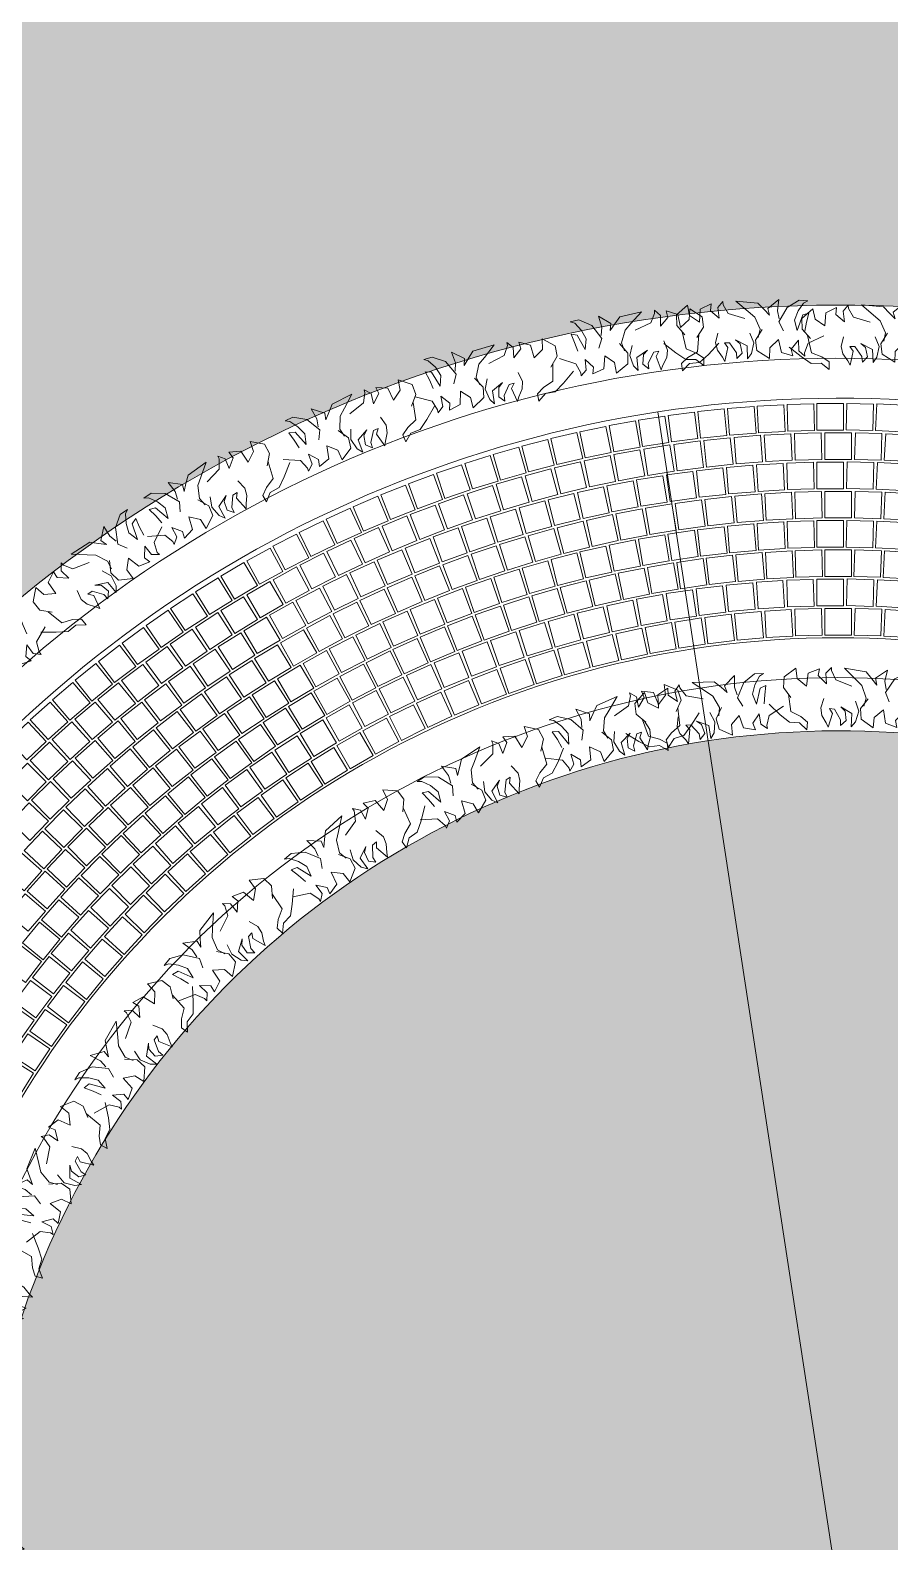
# Model space of a CAD drawing. Header units: millimetres. Extents: x -225363 to 347188, y -782467 to 813415.
# Drawn here: x 23699 to 26928, y 18230 to 23910 of the extents above; entities that cross this region are included whole.
import ezdxf

# ---------------------------------------------------------------- set-up
doc = ezdxf.new("R2010")
doc.units = ezdxf.units.MM
doc.layers.add('Xref SCN', color=8, linetype='Continuous', lineweight=0)
pattern_1 = [(196.9999999999999, (-1424125.796704574, -442865.0747459244), (-126.4792462612767, -237.8728657606396), [95.24999999999993, -285.7499999999997]), (286.9999999999999, (-1424185.264921013, -442833.454934359), (237.8728657606396, -126.4792462612767), [95.24999999999993, -285.7499999999997])]

# ---------------------------------------------------------------- blocks, each defined once
blk = doc.blocks.new('A$Cf999fc33')
at = {"layer": 'Xref SCN', "ltscale": 100}
for points in [[(73.84272275096737, 192.008942775894), (72.93718290980905, 226.0811261450872), (69.76450756634586, 260.7363810978131), (91.2697194244247, 250.3713942577597), (102.2144919480197, 189.5463547789259), (118.9281153751072, 226.3384435711778), (111.2211690265685, 262.1598416908528), (95.54667300335132, 295.1961835560505), (81.42593923630193, 306.0790911481017), (114.3319794384297, 302.4503599841264), (153.8439736538567, 268.1175732889678), (175.0234313544352, 209.4945184811368), (152.6745445868, 178.9859154444421)], [(175.6716537694447, 221.4132675771834), (187.7858553600963, 249.7198859428754), (189.2126018530689, 292.8606113221613), (224.7082458152436, 252.3094897029805), (213.7601873916574, 228.5371423423057), (237.7279872468207, 246.543924699421), (264.545994187938, 266.2347709755995), (347.394166277023, 259.4300785681698), (296.0904387286864, 229.1169280259055), (267.5883678684477, 212.2762888357393), (240.0569876809604, 171.0150798699469), (241.5455991055351, 139.2100320032914)], [(303.2794643251691, 200.6800079972018), (368.0557032255456, 208.1915018513682), (392.6717254957184, 238.1170333045884), (395.5870834132656, 249.4527108171606), (410.7436586844269, 223.8008470429922), (398.5643062624149, 185.8426150837331), (435.6169983805157, 207.7354460309143), (437.4965147939511, 233.8400797256036), (474.2234527547844, 207.474842704949), (468.7803560087923, 158.1157824016409), (509.7842475485522, 176.5753346793354), (524.230735473102, 213.9504950550618), (559.1433078518603, 171.1322379333433), (551.4982264349237, 132.0078628070769), (514.963455068646, 102.7305537688662)], [(-0.002058159559965134, 186.8297352558002), (53.11274907086045, 148.9985190596199), (60.23662383598275, 110.9099854374072), (57.32126591843553, 99.57430792483501), (82.97312969248742, 114.7308831959381), (90.61821110942401, 153.8552583222045), (112.5110420566052, 116.8025662039872), (101.5629836332519, 93.03021884331247), (146.4529237628449, 98.4048788578948), (165.4988335240632, 144.2655096602393), (192.5090070597362, 108.3138098775526), (187.1310611451045, 68.60636316775344), (238.3696378620807, 89.26790011645062), (250.5489902840927, 127.2261320757098), (232.672509589931, 170.4971591179492)], [(393.6391302684788, 129.0990766893956), (396.2287340285257, 92.17668623419013), (384.6976040215231, 66.13720337097766), (361.8307965018321, 43.01307842531241), (350.9478889098391, 28.89234465820482), (347.9055152290966, 82.8508267980651), (363.9057654098142, 98.07255290064495), (345.1856098060962, 100.4699900661362), (312.6020378614776, 67.75940235843882), (307.3543936100323, 47.35518283577403), (291.6147467554547, 70.73991110740462), (304.895091512939, 103.5808004781138), (324.8465411150828, 115.3692479112069), (277.624314651126, 100.9260458865901), (267.6469469002914, 52.73312875028932), (256.4415710505564, 74.95171385491267), (255.0181104575749, 116.4083753151353), (275.6829333060887, 149.7671854379005)], [(526.9473549963441, 111.7339449474239), (501.5528086482082, 50.58643721102271), (460.6140679400414, 41.77849852695363), (430.4279331606813, 27.7880664227996), (425.6982096612919, -0.0006311908946372569), (459.3176231100224, 17.94100033480208), (496.1748627335764, 10.87899050128181), (537.1787542733364, 29.33854277891805), (587.8994102382567, 57.38455781870289)]]:
    blk.add_lwpolyline(points, dxfattribs=at)
blk = doc.blocks.new('A$C5a1e36a9')
at = {"layer": 'Xref SCN'}
blk.add_circle((5016.627436342184, 5016.625725506747), 5016.625646776831, dxfattribs=at)
blk = doc.blocks.new('A$C997e597b')
at = {"layer": 'Xref SCN'}
blk.add_circle((15258.56133056036, 9923.809390316077), 5016.625646776831, dxfattribs=at)
blk = doc.blocks.new('A$C51a07449')
at = {"layer": 'Xref SCN', "ltscale": 3}
blk.add_line((4067.800806019921, 4436.336761976592), (4746.121039886726, 0.0002304508816450834), dxfattribs=at)
for points in [[(4106.776155323954, 4422.637733860058), (4205.987625455251, 4435.171057216474), (4218.520948811667, 4335.959587085061), (4119.30947868037, 4323.426263728645)], [(4218.119369861903, 4437.307815510663), (4317.614471560111, 4447.343986995809), (4327.650643045316, 4347.848885297659), (4228.155541347107, 4337.812713812513)], [(4329.79608157184, 4449.17519858398), (4429.511971597793, 4456.707879136782), (4437.044652150478, 4356.991989110713), (4337.328762124525, 4349.459308557911)], [(4441.735753048677, 4458.232387386437), (4541.609448709292, 4463.256819204427), (4546.633880527224, 4363.38312354387), (4446.760184866609, 4358.35869172588)], [(4553.867680796422, 4464.473661203578), (4653.836099724751, 4466.986670747923), (4656.349109269213, 4367.018251819594), (4556.380690340884, 4364.505242275249)], [(4666.121039886726, 4467.895077912952), (4766.121039886726, 4467.895077912952), (4766.121039886726, 4367.895077912952), (4666.121039886726, 4367.895077912952)], [(4778.424928691704, 4468.494476474531), (4878.393347620033, 4465.981466930185), (4875.880338075571, 4366.013048001856), (4775.911919147242, 4368.526057546202)], [(4890.708413667744, 4466.27147829521), (4990.582109328359, 4461.24704647722), (4985.557677510427, 4361.373350816662), (4885.683981849812, 4366.397782634653)], [(3775.449442768935, 4361.912771816947), (3873.434948007343, 4381.883769868407), (3893.405946058687, 4283.898264629999), (3795.420440820279, 4263.927266578539)], [(3885.371269741561, 4384.928302970773), (3983.82770319446, 4402.430608868308), (4001.330009092111, 4303.974175415409), (3902.873575639213, 4286.471869517874)], [(3995.836764718173, 4405.174219570123), (4094.701939191902, 4420.196778482234), (4109.724498104071, 4321.331604008446), (4010.859323630342, 4306.309045096335)], [(3557.514121516608, 4307.632754422841), (3654.372437629383, 4332.50174313935), (3679.241426345892, 4235.643427026458), (3582.383110233117, 4210.774438309949)], [(3666.140712781576, 4336.142163211422), (3763.593400060199, 4358.56923930638), (3786.020476155216, 4261.116552027699), (3688.567788876593, 4238.689475932741)], [(4127.729376283474, 4314.086373763566), (4226.873862420907, 4327.138992985594), (4239.92648164276, 4227.994506848219), (4140.781995505327, 4214.941887626192)], [(4240.87089363113, 4328.795650801098), (4340.323083167896, 4339.248497127905), (4350.775929494761, 4239.796307591081), (4251.323739957996, 4229.343461264274)], [(4354.358684191247, 4340.538187685714), (4454.050417564576, 4348.384097258502), (4461.896327137249, 4248.692363885173), (4362.20459376392, 4240.846454312385)], [(4468.114969100803, 4349.305936669116), (4567.977922576247, 4354.539532293449), (4573.21151820058, 4254.676578818006), (4473.348564725136, 4249.442983193672)], [(4582.061785484897, 4355.092888774176), (4682.027517982293, 4357.710583604989), (4684.645212813048, 4257.744851107418), (4584.679480315652, 4255.127156276605)], [(4696.121039886726, 4357.895077912952), (4796.121039886726, 4357.895077912952), (4796.121039886726, 4257.895077912952), (4696.121039886726, 4257.895077912952)], [(4810.214561791159, 4357.710583604989), (4910.180294288788, 4355.092888774176), (4907.5625994578, 4255.127156276605), (4807.596866960172, 4257.744851107418)], [(4924.264157197205, 4354.539532293449), (5024.127110672649, 4349.305936669116), (5018.893515048316, 4249.442983193672), (4919.030561572872, 4254.676578818006)], [(3342.581324497005, 4242.471283422434), (3438.067778971745, 4272.175441580126), (3467.771937129321, 4176.688987105503), (3372.285482654581, 4146.98482894781)], [(3449.638279857114, 4276.402552604908), (3545.84104701574, 4303.697746156598), (3573.136240567546, 4207.494978997973), (3476.933473408921, 4180.199785446282)], [(3791.156373708043, 4252.269035205245), (3888.971133781597, 4273.060204287001), (3909.762302863412, 4175.245444213622), (3811.947542789858, 4154.454275131866)], [(3902.795036941767, 4275.809949590999), (4001.120527698193, 4294.033502140199), (4019.344080247451, 4195.708011383831), (3921.018589491025, 4177.484458834631)], [(4015.011673692614, 4296.420437576773), (4113.780507752206, 4312.063884080795), (4129.423954256345, 4213.295050021319), (4030.655120196752, 4197.651603517297)], [(3236.410874903435, 4205.860378592333), (3331.120705402922, 4237.954739573062), (3363.215066383826, 4143.244909073634), (3268.505235884339, 4111.150548092905)], [(3569.918565494707, 4196.462459611415), (3666.511148123769, 4222.344364121673), (3692.393052634085, 4125.751781492785), (3595.800470005022, 4099.869876982528)], [(3680.172195555409, 4225.813828186248), (3777.409187595127, 4249.158364571806), (3800.753723980626, 4151.92137253203), (3703.516731940908, 4128.576836146472)], [(4100.645869868109, 4199.330229389365), (4199.753618683666, 4212.658924926713), (4213.082314220956, 4113.551176111214), (4113.974565405399, 4100.222480573866)], [(4213.140506184194, 4215.085328736401), (4312.569159106351, 4225.759736358246), (4323.243566728197, 4126.331083436089), (4223.81491380604, 4115.656675814243)], [(4326.016128912801, 4227.827390928287), (4425.694612115389, 4235.839880329149), (4433.707101516193, 4136.161397126387), (4334.028618313605, 4128.148907725525)], [(4439.192052033264, 4237.547307653702), (4539.049113105983, 4242.892151326814), (4544.393956779037, 4143.035090253921), (4444.536895706318, 4137.690246580809)], [(4552.587374862516, 4244.238130898622), (4652.551633743569, 4246.911508230143), (4655.225011075148, 4146.947249349032), (4555.260752194095, 4144.273872017511)], [(4666.121039886726, 4247.895077912952), (4766.121039886726, 4247.895077912952), (4766.121039886726, 4147.895077912952), (4666.121039886726, 4147.895077912952)], [(4779.711890701205, 4248.515534629114), (4879.676149582257, 4245.842157297593), (4877.002772250678, 4145.877898416482), (4777.038513369625, 4148.551275748003)], [(4893.278730023885, 4246.099057530693), (4993.135791096836, 4240.754213857581), (4987.790947423549, 4140.897152784688), (4887.933886350598, 4146.2419964578)], [(3026.997128851479, 4124.693836827588), (3119.974777440308, 4161.506292096048), (3156.787232708884, 4068.528643507219), (3063.809584120056, 4031.716188238759)], [(3131.193990608677, 4166.592962346855), (3225.067376374034, 4201.057254664309), (3259.53166869143, 4107.183868898894), (3165.658282926073, 4072.719576581439)], [(3351.904646507232, 4129.15367273998), (3447.010298136622, 4160.055372177507), (3477.911997574149, 4064.949720548), (3382.806345944759, 4034.048021110473)], [(3460.471045857994, 4164.235045442765), (3556.353019344853, 4192.636579913145), (3584.754553815117, 4096.754606426286), (3488.872580328258, 4068.353071955906)], [(3766.250309890369, 4134.110048488074), (3863.971450328827, 4155.336887899728), (3885.198289740598, 4057.61574746127), (3787.47714930214, 4036.388908049616)], [(3877.120881389361, 4158.828113355674), (3975.374568711966, 4177.434911240824), (3993.981366597116, 4079.181223918335), (3895.727679274511, 4060.574426033185)], [(3988.612633648561, 4180.573354984575), (4087.328633920522, 4196.546810787637), (4103.302089723526, 4097.830810515617), (4004.586089451564, 4081.857354712556)], [(2923.88610260305, 4080.189466420386), (3015.909287339775, 4119.326833104074), (3055.046654023463, 4027.303648367466), (2963.023469286738, 3988.166281683778)], [(3244.293773429701, 4091.242384523794), (3338.557922538836, 4124.623070447182), (3371.938608462224, 4030.358921337931), (3277.674459353089, 3996.978235414543)], [(3546.68921955023, 4075.828237550682), (3643.136137055466, 4102.247777737794), (3669.555677242577, 4005.800860232324), (3573.108759737341, 3979.381320045213)], [(3656.080171917565, 4106.436829407641), (3753.198912213789, 4130.268536925956), (3777.030619732104, 4033.149796629499), (3679.91187943588, 4009.318089111184)], [(4021.585109525127, 4074.275804619654), (4120.24480331107, 4090.593427671003), (4136.56242636242, 3991.933733884944), (4037.902732576476, 3975.616110833595)], [(4133.143466893351, 4092.546169552894), (4232.212061496917, 4106.162834462477), (4245.828726406442, 4007.094239858852), (4146.760131802876, 3993.477574949269)], [(4245.159251098521, 4107.762523333367), (4344.562817821745, 4118.668068835686), (4355.46836332418, 4019.264502112463), (4256.064796600956, 4008.358956610144)], [(4357.548871764913, 4119.913510947721), (4457.213231940987, 4128.099798915908), (4465.399519909173, 4028.435438739834), (4365.7351597331, 4020.249150771648)], [(4470.228459545411, 4128.990064873535), (4570.079239893472, 4134.450986392738), (4575.540161412675, 4034.600206044444), (4475.689381064614, 4029.139284525241)], [(4583.113928708248, 4134.985411846137), (4683.076616834383, 4137.716891772114), (4685.808096760418, 4037.75420364592), (4585.845408634283, 4035.022723719943)], [(4696.121039886726, 4137.895077912952), (4796.121039886726, 4137.895077912952), (4796.121039886726, 4037.895077912952), (4696.121039886726, 4037.895077912952)], [(4809.165462939069, 4137.716891772114), (4909.128151065204, 4134.985411846137), (4906.396671139169, 4035.022723719943), (4806.433983013034, 4037.75420364592)], [(4922.16283987998, 4134.450986392738), (5022.013620228274, 4128.990064873535), (5016.552698708838, 4029.139284525241), (4916.701918360544, 4034.600206044444)], [(2821.926038997946, 4033.107961039408), (2912.93663606653, 4074.545519138745), (2954.374194165925, 3983.534922070219), (2863.363597097341, 3942.097363970883)], [(3032.232905148296, 4007.035913239233), (3124.62085839943, 4045.304256475763), (3162.889201635728, 3952.916303224629), (3070.501248384593, 3914.647959988099)], [(3137.712177742971, 4050.527163297229), (3231.070220392663, 4086.363958251779), (3266.907015347155, 3993.005915602029), (3173.548972697463, 3957.169120647479)], [(3330.557039161213, 4005.894536962791), (3425.454013355309, 4037.431250310852), (3456.990726703312, 3942.534276116698), (3362.093752509216, 3910.997562768636)], [(3438.155647889478, 4042.306152623554), (3533.861800188897, 4071.294640200969), (3562.850287766429, 3975.588487901434), (3467.14413546701, 3946.600000324019)], [(3800.17326793517, 4028.629846262338), (3897.794649481075, 4050.310848662164), (3919.475651880959, 3952.689467116201), (3821.854270335054, 3931.008464716375)], [(3910.56742802076, 4052.965062564646), (4008.744597428245, 4071.971466935822), (4027.751001799479, 3973.794297528279), (3929.573832391994, 3954.787893157103)], [(2621.715632713633, 3931.334105098445), (2710.529277594993, 3977.292091160605), (2756.48726365692, 3888.478446279245), (2667.67361877556, 3842.520460217085)], [(2721.181338197319, 3983.479058372497), (2811.121863353997, 4027.190635037608), (2854.833440019051, 3937.250109880988), (2764.892914862372, 3893.538533215877)], [(2927.928245870629, 3960.798441080144), (3019.282791634789, 4001.472105387715), (3059.956455942476, 3910.117559623439), (2968.601910178317, 3869.443895315868)], [(3223.970307258656, 3966.619418406161), (3317.990268866764, 4000.681814376381), (3352.052664837101, 3906.66185276839), (3258.032703228993, 3872.599456798169)], [(3581.584506286774, 3970.960873741657), (3677.876235021511, 3997.940550857398), (3704.855912137311, 3901.648822122603), (3608.564183402574, 3874.669145006861)], [(3690.485009527532, 4001.288315563055), (3787.477754478576, 4025.627736814902), (3811.817175730364, 3928.634991863917), (3714.824430779321, 3904.29557061207)], [(4106.324978125049, 3977.562034064438), (4205.35178499925, 3991.479344160471), (4219.269095095107, 3892.452537286328), (4120.242288220907, 3878.535227190296)], [(4217.634468667908, 3993.875397034455), (4317.011260583997, 4005.022290255059), (4328.158153804718, 3905.64549833897), (4228.781361888628, 3894.498605118366)], [(4329.356057141908, 4007.074456288072), (4429.005343066761, 4015.442240621313), (4437.373127399944, 3915.792954696401), (4337.72384147509, 3907.42517036316)], [(4441.402626412455, 4017.148919596104), (4541.246702830773, 4022.73107009544), (4546.828853330109, 3922.886993677239), (4446.984776911791, 3917.304843177903)], [(4553.686805936042, 4024.090931195009), (4653.647817440098, 4026.883095067402), (4656.439981312491, 3926.922083563346), (4556.478969808435, 3924.129919690953)], [(4666.121039886726, 4027.895077912952), (4766.121039886726, 4027.895077912952), (4766.121039886726, 3927.895077912952), (4666.121039886726, 3927.895077912952)], [(4778.61765543092, 4028.558393390733), (4878.578666934976, 4025.766229518398), (4875.786503062584, 3925.8052180144), (4775.825491558528, 3928.597381886735)], [(4891.088931091595, 4026.080360395019), (4990.933007509913, 4020.498209895683), (4985.350857010577, 3920.654133477481), (4885.506780592259, 3926.236283976818)], [(2523.591747218277, 3876.706037087308), (2611.222415222554, 3924.881404497486), (2659.397782632615, 3837.250736493093), (2571.767114628339, 3789.075369082915)], [(2824.869685113197, 3911.846435673768), (2915.128213548101, 3954.897545354615), (2958.179323228775, 3864.639016919653), (2867.92079479387, 3821.587907238805)], [(3118.471642763354, 3924.508871687227), (3211.547384212492, 3961.072601716733), (3248.111114242114, 3867.996860267478), (3155.035372792976, 3831.433130237972)], [(3366.471179357497, 3901.440993937431), (3461.145882916637, 3933.638827808609), (3493.343716787873, 3838.964124249527), (3398.669013228733, 3806.766290378349)], [(3473.553023849847, 3937.670152271749), (3569.071879871655, 3967.269952005125), (3598.671679605031, 3871.7510959832), (3503.152823583223, 3842.151296249824)], [(3775.735039517749, 3910.07541035465), (3873.249974948354, 3932.230260116572), (3895.404824710451, 3834.715324686025), (3797.889889279846, 3812.560474924103)], [(3885.289084979566, 3935.645698175649), (3983.384600514546, 3955.069133297598), (4002.808035636554, 3856.973617762676), (3904.712520101573, 3837.550182640727)], [(3995.514381305547, 3958.147088047932), (4094.113985012518, 3974.823962719529), (4110.790859684115, 3876.224359012442), (4012.191255977144, 3859.547484340845)], [(2426.871658860473, 3819.62935859774), (2513.264000579715, 3869.991678761318), (2563.626320743235, 3783.599337042018), (2477.233979023993, 3733.23701687844)], [(2723.127854065737, 3860.213446279464), (2812.228506484535, 3905.612496253452), (2857.627556458348, 3816.511843834596), (2768.526904039551, 3771.112793860608)], [(2911.039335536771, 3831.903905317362), (3002.027761308709, 3873.390124421509), (3043.513980412856, 3782.401698649686), (2952.525554640917, 3740.91547954554)], [(3014.136458481196, 3879.592998367152), (3106.201447148807, 3918.631925883528), (3145.240374665242, 3826.566937215859), (3053.175385997631, 3787.528009699483)], [(3260.418881295016, 3862.300434294331), (3354.178782579256, 3897.072275073035), (3388.950623357901, 3803.31237378862), (3295.190722073661, 3768.540533009917)], [(3558.981818948407, 3849.81027411815), (3655.107988542179, 3877.374009699852), (3682.67172412388, 3781.247840105963), (3586.545554530108, 3753.684104524262)], [(3666.937671869295, 3881.456163526222), (3763.79598798207, 3906.325152242731), (3788.664976698579, 3809.466836129839), (3691.806660585804, 3784.59784741333)], [(4028.765328201, 3851.986837213917), (4127.300711785909, 3869.039056477195), (4144.352931049187, 3770.503672892402), (4045.817547464278, 3753.451453629124)], [(4139.055396204349, 3870.900815589994), (4238.037540392485, 3885.132299417281), (4252.26902421983, 3786.150155229203), (4153.286880031694, 3771.918671401916)], [(4249.840595654212, 3886.657631926122), (4349.188769189175, 3898.056772915181), (4360.587910178117, 3798.708599380334), (4261.239736643154, 3787.309458391275)], [(4361.030568552669, 3899.244434736844), (4460.663741639117, 3907.80193558475), (4469.221242486965, 3808.168762498477), (4369.588069400517, 3799.611261650571)], [(4472.534626763547, 3908.650958045269), (4572.37153715617, 3914.35983913159), (4578.080418242374, 3814.522928738967), (4478.243507849751, 3808.814047652646)], [(4584.261825976893, 3914.869529756019), (4684.221045259852, 3917.725134835404), (4687.076650339179, 3817.76591555262), (4587.11743105622, 3814.910310473235)], [(4696.121039886726, 3917.895077912952), (4796.121039886726, 3917.895077912952), (4796.121039886726, 3817.895077912952), (4696.121039886726, 3817.895077912952)], [(4808.021034513833, 3917.725134835404), (4907.980253796559, 3914.869529756019), (4905.124648716999, 3814.910310473235), (4805.165429434273, 3817.76591555262)], [(4919.870542617282, 3914.359839131532), (5019.707453009905, 3908.650958045269), (5013.998571923701, 3808.814047652704), (4914.161661531078, 3814.522928738967)], [(2331.616458121222, 3760.14012048312), (2416.715906300815, 3812.657583479304), (2469.233369296882, 3727.558135299827), (2384.133921117289, 3675.040672303643)], [(2622.772481496911, 3805.93485956901), (2710.654192763148, 3853.650735594973), (2758.370068788994, 3765.769024328736), (2670.488357522758, 3718.053148302773)], [(2809.253970061196, 3781.475681768847), (2899.100792374229, 3825.379537182976), (2943.004647788359, 3735.532714869827), (2853.157825475326, 3691.628859455697)], [(3051.718657913385, 3775.404094491911), (3143.439788063755, 3815.244203476585), (3183.279897048371, 3723.52307332604), (3091.558766898001, 3683.682964341366)], [(3155.475269861519, 3820.27768149483), (3248.25040171924, 3857.597581130336), (3285.570301354863, 3764.822449272731), (3192.795169497142, 3727.502549637225)], [(3345.93065836723, 3777.539614456298), (3440.36829539109, 3810.426279130159), (3473.254960065009, 3715.988642106357), (3378.817323041148, 3683.101977432496)], [(3451.951661481755, 3815.162418643013), (3547.27072826121, 3845.39940771804), (3577.507717336295, 3750.080340938759), (3482.18865055684, 3719.843351863732)], [(3810.029925975483, 3804.751662834664), (3907.431117669679, 3827.40133957722), (3930.080794412177, 3730.000147882965), (3832.679602717981, 3707.350471140409)], [(3919.060345805483, 3829.931123309885), (4017.068601914914, 3849.790169974498), (4036.927648579469, 3751.781913865241), (3938.919392470038, 3731.922867200628)], [(4552.241895818152, 3803.797549817886), (4652.197139046621, 3806.789096434775), (4655.18868566351, 3706.833853206423), (4555.233442435041, 3703.842306589533)], [(4666.121039886726, 3807.895077912952), (4766.121039886726, 3807.895077912952), (4766.121039886726, 3707.895077912952), (4666.121039886726, 3707.895077912952)], [(4780.071794789983, 3808.584024404932), (4880.027038018219, 3805.592477788043), (4877.035491401097, 3705.63723455969), (4777.080248172861, 3708.62878117658)], [(4893.992159169633, 3805.863772593439), (4993.813172146445, 3799.883357198967), (4987.832756751683, 3700.062344222213), (4888.01174377487, 3706.042759616685)], [(2237.886310226982, 3698.275897421408), (2321.639114231104, 3752.915332094824), (2376.278548904462, 3669.162528090645), (2292.52574490034, 3614.523093417229)], [(2523.87234596652, 3749.047875374323), (2610.474886344979, 3799.047875374323), (2660.474886344979, 3712.445334995864), (2573.87234596652, 3662.445334995864)], [(2708.853120511165, 3728.344374944165), (2797.494114846224, 3774.634483209928), (2843.784223112045, 3685.993488874694), (2755.143228776986, 3639.703380608931)], [(2949.226472522365, 3727.71315963805), (3039.825155221159, 3770.043747789401), (3082.155743372394, 3679.445065090607), (2991.5570606736, 3637.114476939256)], [(3241.001481593354, 3736.97119868896), (3334.484049232909, 3772.481894929777), (3369.99474547361, 3678.999327290221), (3276.512177834054, 3643.488631049404)], [(3594.347858394729, 3745.106180109142), (3690.297155756038, 3773.279435793287), (3718.470411440125, 3677.330138431804), (3622.521114078816, 3649.156882747659)], [(3701.762995484518, 3776.468992517155), (3798.477680954617, 3801.890825936513), (3823.89951437409, 3705.176140466298), (3727.184828903992, 3679.75430704694)], [(3987.480793116149, 3732.416089557169), (4085.873751976062, 3750.271779037081), (4103.729441456031, 3651.878820177226), (4005.336482596118, 3634.023130697315)], [(4099.477296362398, 3753.440657351108), (4198.360378984828, 3768.344883968704), (4213.264605602482, 3669.461801346217), (4114.381522980053, 3654.55757472862)], [(4212.052633335814, 3771.105387623305), (4311.337325969944, 3783.04481007735), (4323.27674842393, 3683.760117443162), (4223.9920557898, 3671.820694989117)], [(4325.106033863733, 3785.394468047773), (4424.703463263344, 3794.358398938144), (4433.667394153541, 3694.760969538591), (4334.06996475393, 3685.797038648219)], [(4438.536299841246, 3796.295107962273), (4538.357312817825, 3802.275523356744), (4544.337728212355, 3702.45451037999), (4444.516715235775, 3696.474094985519)], [(2426.495228687068, 3689.591481192969), (2511.75924512255, 3741.841337664577), (2564.0091015941, 3656.577321229153), (2478.745085158618, 3604.327464757545)], [(2609.908555660397, 3672.547964290541), (2697.280359451426, 3721.191236202663), (2745.923631363548, 3633.81943241175), (2658.551827572519, 3585.176160499628)], [(2848.07519719773, 3677.24046569597), (2937.483824312687, 3722.029944342736), (2982.273302959511, 3632.621317227953), (2892.864675844554, 3587.831838581187)], [(3137.24595177616, 3693.488805371395), (3229.700555137359, 3731.595843006391), (3267.80759277218, 3639.141239645134), (3175.352989410982, 3601.034202010138)], [(3382.422635533148, 3673.244940204604), (3476.607071897248, 3706.849879526126), (3510.212011218769, 3612.665443162143), (3416.02757485467, 3579.060503840621)], [(3487.872124032117, 3710.688805570127), (3582.977775661508, 3741.590505007654), (3613.879475099035, 3646.484853378148), (3518.773823469644, 3615.583153940621)], [(3765.6246880861, 3680.365711409773), (3862.773691915208, 3704.073749181349), (3886.481729686726, 3606.924745352066), (3789.332725857617, 3583.21670758049)], [(3876.163375635864, 3708.05050407711), (3973.978135709418, 3728.841673158866), (3994.769304791233, 3631.026913085487), (3896.954544717679, 3610.23574400373)], [(4469.678265636321, 3687.886575696757), (4569.49044382968, 3694.012674314959), (4575.616542447824, 3594.200496121543), (4475.804364254465, 3588.07439750334)], [(4582.822957398836, 3694.626062540279), (4682.775990917813, 3697.690551131847), (4685.840479509439, 3597.737517612695), (4585.887445990462, 3594.673029021127)], [(4696.121039886726, 3697.895077912952), (4796.121039886726, 3697.895077912952), (4796.121039886726, 3597.895077912952), (4696.121039886726, 3597.895077912952)], [(4809.466088855639, 3697.690551131847), (4909.419122374617, 3694.626062540279), (4906.35463378299, 3594.673029021127), (4806.401600264013, 3597.737517612695)], [(4922.751635943772, 3694.012674314959), (5022.563814137364, 3687.886575696757), (5016.437715518987, 3588.07439750334), (4916.625537325395, 3594.200496121543)], [(2145.740417147754, 3634.075764181849), (2228.093676910503, 3690.802659094508), (2284.820571823278, 3608.449399331643), (2202.467312060529, 3551.722504418984)], [(2330.7078670708, 3627.606425467588), (2414.574923865264, 3682.070328969101), (2469.038827366894, 3598.20327217452), (2385.17177057243, 3543.739368673007)], [(2512.491003298666, 3614.126334330882), (2598.531161224702, 3665.087998590083), (2649.492825483903, 3579.047840664047), (2563.452667557867, 3528.086176404846)], [(2748.340314812958, 3624.023677281337), (2836.492166275624, 3671.238622836128), (2883.707111830357, 3583.086771373637), (2795.555260367692, 3535.871825818846)], [(2933.578476512805, 3597.919956927537), (3023.761729153339, 3641.128531807743), (3066.970304033719, 3550.945279167267), (2976.787051393185, 3507.736704287061)], [(3034.744974356145, 3647.126340765855), (3126.099520120304, 3687.800005073426), (3166.773184427992, 3596.44545930915), (3075.418638663832, 3555.771795001579)], [(3278.085399013245, 3632.805123766128), (3371.271801934345, 3669.085894301184), (3407.55257246946, 3575.899491380027), (3314.366169548361, 3539.61872084497)], [(3547.278505521826, 3615.140580025909), (3642.835786100477, 3644.61609746702), (3672.31130354153, 3549.058816888428), (3576.754022962879, 3519.583299447317)], [(3655.963677562773, 3649.386493194033), (3752.359963632189, 3675.990177750704), (3778.963648188859, 3579.593891681172), (3682.567362119444, 3552.990207124501)], [(4020.754752997775, 3626.399278091907), (4119.068587332265, 3644.685611198016), (4137.354920438491, 3546.371776863642), (4039.041086104, 3528.085443757533)], [(4132.22601711587, 3646.924853184901), (4231.054059494054, 3662.189781606779), (4246.318987915991, 3563.361739228771), (4147.490945537807, 3548.096810806892)], [(4244.273931011092, 3664.024763965863), (4343.523349325405, 3676.253948904108), (4355.752534263767, 3577.004530589678), (4256.503115949454, 3564.775345651433)], [(4356.793244759087, 3677.682947982044), (4456.370811091736, 3686.864902201109), (4465.552765310742, 3587.287335868517), (4365.975198978093, 3578.105381649453)], [(2055.236980204936, 3567.580270944512), (2136.138679642463, 3626.358796173765), (2194.917204871774, 3545.457096736296), (2114.015505434247, 3486.678571507044)], [(2236.575908990344, 3563.135189659079), (2318.988527852576, 3619.77581335156), (2375.629151545232, 3537.363194489386), (2293.216532683, 3480.722570796905)], [(2416.670099672396, 3553.121246153722), (2501.317108303076, 3606.364874221908), (2554.560736371204, 3521.71786559117), (2469.913727740524, 3468.474237522983)], [(2650.096251274226, 3568.1025067562), (2736.925544869155, 3617.707685657078), (2786.530723769916, 3530.878392062034), (2699.701430174988, 3481.273213161156)], [(2833.825344837969, 3545.908023514552), (2922.766982167028, 3591.617816220445), (2968.476774872979, 3502.676178891328), (2879.53513754392, 3456.966386185435)], [(3073.087101120502, 3543.071987486852), (3164.050300656119, 3584.613488787087), (3205.591801956296, 3493.650289251644), (3114.628602420678, 3452.108787951409)], [(3174.945513419108, 3589.402339549095), (3267.057878730586, 3628.329350180866), (3305.98488936224, 3536.216984869388), (3213.872524050763, 3497.289974237618)], [(3439.666459911969, 3577.658626635617), (3534.29919829173, 3609.979592381045), (3566.620164037216, 3515.346854001109), (3471.987425657455, 3483.025888255681)], [(3799.960367113352, 3575.151455809537), (3896.969307828229, 3599.426245641196), (3921.24409765983, 3502.417304926261), (3824.235156944953, 3478.142515094602)], [(3909.964846916962, 3602.46731896745), (4007.672124111326, 3623.757879863551), (4028.962685007602, 3526.050602669246), (3931.255407813238, 3504.760041773145)], [(1966.433163309004, 3498.831417688343), (2045.832203173777, 3559.624447457783), (2106.625232943334, 3480.22540759301), (2027.226193078561, 3419.43237782357)], [(2144.163867788389, 3496.221959132061), (2225.065567225916, 3555.000484361313), (2283.844092455227, 3474.098784923845), (2202.9423930177, 3415.320259694592)], [(2322.514339707326, 3489.576307561249), (2405.707691466901, 3545.063839701528), (2461.195223607123, 3461.870487942011), (2378.001871847548, 3406.382955801731)], [(2553.416319983779, 3509.518684593611), (2638.858260438312, 3561.477079597185), (2690.816655441886, 3476.035139142536), (2605.374714987352, 3424.076744138962)], [(2735.563363823108, 3491.131097868027), (2823.194031827385, 3539.306465278205), (2871.369399237446, 3451.675797273812), (2783.73873123317, 3403.500429863634)], [(2972.59323929972, 3493.851855279121), (3062.333082168829, 3537.973965403449), (3106.455192293273, 3448.234122534341), (3016.715349424165, 3404.112012410013)], [(3228.046010586433, 3493.123671548092), (3320.57644063374, 3531.046217813389), (3358.498986898921, 3438.515787765966), (3265.968556851614, 3400.593241500668)], [(3333.223868088331, 3536.974184447725), (3426.847355152247, 3572.111666855868), (3461.984837560449, 3478.488179791893), (3368.361350496532, 3443.35069738375)], [(3582.720173365669, 3510.473806289956), (3678.059812571155, 3540.645866149454), (3708.23187243077, 3445.306226943969), (3612.892233225284, 3415.13416708447)], [(3690.844644052675, 3544.4773472175), (3787.064124917146, 3571.713563955564), (3814.300341655267, 3475.494083091267), (3718.080860790797, 3448.257866353204)], [(1879.385056854226, 3427.872627662378), (1957.231287010945, 3490.641763791442), (2020.000423139893, 3412.795533634722), (1942.154192983173, 3350.026397505659)], [(2053.535078061512, 3426.912592872453), (2132.87041209056, 3487.788735773298), (2193.746554991463, 3408.453401744191), (2114.411220962415, 3347.577258843346)], [(2230.091028048191, 3423.536941897648), (2311.771254466847, 3481.228714380355), (2369.46302694967, 3399.5484879617), (2287.782800531015, 3341.856715478993)], [(2458.372667129384, 3448.31592823728), (2542.363494465826, 3502.58876604191), (2596.636332270456, 3418.597938705585), (2512.645504934015, 3364.325100900955)], [(2638.869155204622, 3433.631893386657), (2725.120522125391, 3484.235269798781), (2775.72389853769, 3397.98390287807), (2689.472531616921, 3347.380526465946)], [(2873.545892192051, 3441.782087571686), (2961.989185291808, 3488.448819894227), (3008.655917614233, 3400.00552679447), (2920.212624514475, 3353.338794471929)], [(3124.227035832824, 3446.146340084437), (3215.581581596984, 3486.820004392008), (3256.255245904671, 3395.465458627732), (3164.900700140512, 3354.791794320161)], [(3369.850220667897, 3432.609286992752), (3463.162421098445, 3468.565277464339), (3499.118411570089, 3375.253077033733), (3405.806211139541, 3339.297086562146)], [(3475.688519569812, 3473.17277356016), (3570.058761769673, 3506.252335031633), (3603.138323241146, 3411.882092831773), (3508.768081041286, 3378.802531360299)], [(1794.147642289987, 3354.748719959403), (1870.391893391265, 3419.454316116346), (1935.097489548149, 3343.210065015242), (1858.853238446871, 3278.5044688583)], [(1964.751652254956, 3355.254592057667), (2042.466248400742, 3418.186631162651), (2105.39828750561, 3340.472035016981), (2027.683691359824, 3277.539995911997)], [(2139.466230946593, 3355.050355579238), (2219.574945170665, 3414.905129034421), (2279.429718625732, 3334.796414810349), (2199.32100440166, 3274.941641355166)], [(2365.036217846908, 3384.539909477462), (2447.51325496193, 3441.086689657648), (2504.060035142116, 3358.609652542742), (2421.582998027094, 3302.062872362556)], [(2543.818118218565, 3373.455246220692), (2628.622927834047, 3426.447172644024), (2681.614854257321, 3341.642363028368), (2596.810044641839, 3288.650436605036)], [(2776.025844234275, 3386.905153214), (2863.100451946259, 3436.078445678577), (2912.273744410602, 3349.003837966593), (2825.199136698619, 3299.830545502016)], [(3021.859875871101, 3396.084241130855), (3111.956762661459, 3439.472615042585), (3155.345136573305, 3349.375728252344), (3065.248249782948, 3305.987354340614)], [(3265.304693708662, 3388.821449072275), (3357.471201456618, 3427.620094017184), (3396.269846401643, 3335.453586269345), (3304.103338653687, 3296.654941324436)], [(2273.47662329278, 3318.23822036956), (2354.378322730307, 3377.016745598812), (2413.156847959617, 3296.115046161343), (2332.25514852209, 3237.336520932091)], [(2450.48437080346, 3310.648080309329), (2533.776494874619, 3365.987235233653), (2589.115649798885, 3282.695111162669), (2505.823525727727, 3227.355956238345)], [(2680.112634176388, 3329.265810620738), (2765.747537201503, 3380.905556784652), (2817.387283365242, 3295.270653759479), (2731.752380340127, 3243.630907595565)], [(2921.03616317315, 3342.982187045855), (3009.794742073631, 3389.046432090923), (3055.858987118583, 3300.287853190443), (2967.100408218103, 3254.223608145374)], [(3162.150141401682, 3341.850391011569), (3253.084381736349, 3383.455245713529), (3294.689236438368, 3292.52100537892), (3203.7549961037, 3250.91615067696)], [(1710.774757394567, 3279.505881206773), (1785.36887193704, 3346.107067950186), (1851.970058680512, 3271.512953407771), (1777.375944138039, 3204.911766664358)], [(1877.874438094441, 3281.297067502164), (1953.915034654317, 3346.241872335202), (2018.859839487355, 3270.201275775209), (1942.819242927479, 3205.256470942171)], [(2050.704729035031, 3284.165504350676), (2129.184667562833, 3346.140493246668), (2191.159656459, 3267.660554718808), (2112.679717931198, 3205.685565822816)], [(2183.762208667351, 3249.460337718774), (2263.028198547428, 3310.426745258737), (2323.994606087217, 3231.160755378602), (2244.72861620714, 3170.194347838638)], [(2358.94069180917, 3245.25937079126), (2440.655181642622, 3302.902602408256), (2498.298413259443, 3221.188112574746), (2416.583923425991, 3163.54488095775)], [(2585.884490208235, 3268.91107126663), (2670.009843491251, 3322.975153012201), (2724.073925236706, 3238.849799729069), (2639.94857195369, 3184.785717983497)], [(2821.846148616401, 3286.887711359595), (2909.186968678143, 3335.58659380005), (2957.885851118481, 3248.245773738308), (2870.545031056739, 3199.546891297854)], [(3060.483459873591, 3291.740234116791), (3150.100015569711, 3336.112217903486), (3194.471999356523, 3246.495662207366), (3104.855443660403, 3202.12367842067)], [(1629.31906226906, 3202.191636394185), (1702.215925011318, 3270.64634698705), (1770.670635604067, 3197.749484244909), (1697.773772861809, 3129.294773652044)], [(1792.962976882467, 3205.090705998999), (1867.277459430275, 3272.003766634851), (1934.190520066069, 3197.689284087101), (1859.876037518261, 3130.776223451248)], [(1963.869971021544, 3210.933058289869), (2040.665034636855, 3274.983961517806), (2104.715937864967, 3198.188897902437), (2027.920874249656, 3134.1379946745)], [(2095.959922229173, 3178.257586158579), (2173.531051299768, 3241.366380591178), (2236.639845732367, 3163.7952515207), (2159.068716661772, 3100.686457088101)], [(2493.418266155524, 3205.890161342744), (2575.96545585175, 3262.334483229439), (2632.409777738387, 3179.787293533154), (2549.86258804216, 3123.34297164646)], [(2724.378620697418, 3227.851026224962), (2810.223500057822, 3279.140953965543), (2861.513427798403, 3193.296074605372), (2775.668548438, 3142.006146864791)], [(2960.400147649227, 3238.538048342452), (3048.614839221817, 3285.635481295292), (3095.712272174889, 3197.420789722702), (3007.497580602299, 3150.323356769863)], [(1710.075462693116, 3126.687735581712), (1782.612899794476, 3195.52319315105), (1851.44835736393, 3122.985756049806), (1778.91092026257, 3054.150298480468)], [(1879.024028334767, 3135.405365588085), (1954.079322207486, 3201.486398128967), (2020.160354748368, 3126.431104256131), (1945.105060875649, 3060.350071715249)], [(2269.258464241633, 3177.340105815267), (2349.331601336366, 3237.242465666845), (2409.233961188002, 3157.169328571938), (2329.160824093269, 3097.26696872036)], [(2402.789378796937, 3140.254481607117), (2483.691078234464, 3199.033006836369), (2542.469603463775, 3118.1313073989), (2461.567904026248, 3059.352782169648)], [(2628.72082605469, 3165.924977470597), (2712.992921920028, 3219.760039079702), (2766.827983529074, 3135.487943214306), (2682.555887663737, 3081.652881605201)], [(2861.994215948274, 3182.293808077287), (2948.724180724705, 3232.072450182633), (2998.502822830109, 3145.342485406029), (2911.772858053679, 3095.563843300682)], [(1796.227550752927, 3057.636415130168), (1869.489423679421, 3125.700340783107), (1937.553349332418, 3052.438467856555), (1864.291476405924, 2984.374542203615)], [(2010.135285335127, 3104.683099850547), (2085.95366711216, 3169.887187028304), (2151.157754289918, 3094.068805251038), (2075.339372512884, 3028.864718073281)], [(2181.507619605167, 3106.943246781069), (2259.876965337666, 3169.058024808881), (2321.991743365536, 3090.688679076324), (2243.622397633037, 3028.573901048512)], [(2314.07174635306, 3072.057565461611), (2393.261970945401, 3133.122353425133), (2454.326758909039, 3053.932128832908), (2375.136534316698, 2992.867340869387)], [(2534.958391368855, 3101.164997297048), (2617.582268800586, 3157.497003103432), (2673.914274606854, 3074.873125671817), (2591.290397175122, 3018.541119865433)], [(2765.35810037679, 3123.060345202102), (2850.521870332537, 3175.473437907058), (2902.934963037493, 3090.309667951195), (2817.771193081746, 3037.896575246239)], [(1629.268702488858, 3046.141889729886), (1699.979380607605, 3116.852567848517), (1770.690058726352, 3046.141889729886), (1699.979380607605, 2975.431211611256)], [(1926.352343545295, 3028.79178283381), (2000.361399511341, 3096.042505023244), (2067.612121700775, 3022.033449057082), (1993.603065734729, 2954.782726867648)], [(2095.756583368173, 3034.123687041807), (2172.361027680105, 3098.402448010456), (2236.639788648812, 3021.798003698583), (2160.03534433688, 2957.519242729933)], [(2443.175246717874, 3033.629054657067), (2524.076946155401, 3092.40757988632), (2582.855471384712, 3011.505880448851), (2501.953771947185, 2952.727355219598)], [(2670.582574100001, 3060.893299462972), (2754.100152383791, 3115.891609597194), (2809.098462518072, 3032.374031313462), (2725.580884234281, 2977.37572117924)], [(1715.539723050781, 2977.681797902449), (1786.955805805046, 3047.679963050236), (1856.953970952891, 2976.263880296145), (1785.537888198625, 2906.265715148358)], [(1844.67361883074, 2950.640268053045), (1916.81812065444, 3019.887440245016), (1986.065292846411, 2947.742938421085), (1913.920791022712, 2878.495766229113)], [(2012.072221609764, 2958.938209099695), (2086.85203065956, 3025.330830364896), (2153.244651924819, 2950.551021315041), (2078.464842875022, 2884.158400049841)], [(2227.337728197686, 3001.355035289307), (2304.75188926165, 3064.656280670199), (2368.053134642541, 2987.242119606235), (2290.638973578578, 2923.940874225344)], [(2353.453550447011, 2963.37760336604), (2432.560653912602, 3024.550033277541), (2493.733083823929, 2945.442929811892), (2414.625980358338, 2884.270499900391)], [(2577.756662577158, 2995.851066207164), (2659.549598653801, 3053.382932229026), (2717.081464675488, 2971.589996152325), (2635.288528598845, 2914.058130130463)], [(1637.01822269382, 2895.59866725438), (1706.537465461297, 2967.481035642151), (1778.419833849184, 2897.961792874674), (1708.900591081707, 2826.079424486903)], [(2142.658065839671, 2928.204557087854), (2218.233023274923, 2993.690630482335), (2283.719096669462, 2918.115673046908), (2208.144139234209, 2852.629599652428)], [(2265.873615624616, 2890.473527987197), (2343.115311547183, 2953.985104971391), (2406.626888531493, 2876.743409048941), (2329.385192608926, 2813.231832064746)], [(2486.967559935991, 2927.994741530681), (2566.959023278207, 2988.006122054474), (2626.970403802115, 2908.014658712258), (2546.9789404599, 2848.003278188466)], [(1765.160062917043, 2870.286875097547), (1835.386173667619, 2941.478822457022), (1906.578121026978, 2871.252711706329), (1836.352010276401, 2800.060764346854)], [(1930.519788877806, 2881.445440328796), (2003.416651620064, 2949.900150921661), (2071.871362212813, 2877.00328817952), (1998.974499470554, 2808.548577586655)], [(2060.101825226331, 2852.665793436463), (2133.775939013809, 2920.283283463854), (2201.393429041142, 2846.609169676201), (2127.719315253664, 2778.991679648811)], [(2398.300547070103, 2857.388064889237), (2476.415399327176, 2919.82258944778), (2538.84992388566, 2841.707737190649), (2460.735071628587, 2779.273212632106)], [(1687.871011799434, 2787.791566680477), (1756.12632612139, 2860.875163108285), (1829.209922549082, 2792.619848786446), (1760.954608227126, 2719.536252358637)], [(1851.162877305876, 2801.705807259073), (1922.119950959459, 2872.169228255458), (1992.583371955901, 2801.212154601817), (1921.626298302319, 2730.748733605433)], [(1979.736340411473, 2774.800354834471), (2051.449520887341, 2844.494111699983), (2121.143277752679, 2772.780931224057), (2049.430097276811, 2703.087174358545)], [(2180.513838154729, 2814.982087541546), (2255.820984755177, 2880.775960135506), (2321.614857349079, 2805.468813535117), (2246.307710748632, 2739.674940941157)], [(2311.838911530096, 2784.09735922527), (2388.00377710769, 2848.896381220489), (2452.80279910285, 2772.731515642838), (2376.637933525257, 2707.932493647619)], [(1774.063367026858, 2719.781488457927), (1843.025321400492, 2792.198674601677), (1915.442507544067, 2723.236720228102), (1846.480553170433, 2650.819534084352)], [(2097.450626598205, 2736.970857092412), (2170.755813781172, 2804.988130869518), (2238.773087558337, 2731.682943686494), (2165.46790037537, 2663.665669909387)], [(1612.864141464233, 2703.215903892473), (1679.097724683583, 2778.136611670139), (1754.018432461191, 2711.903028450615), (1687.784849241842, 2636.982320672949)], [(1901.627158637624, 2694.671749450208), (1971.320915502962, 2766.384929926135), (2043.03409597883, 2696.691173060623), (1973.340339113493, 2624.977992584696)], [(2016.75833377894, 2656.509667256323), (2087.995943474118, 2726.689457544708), (2158.175733762328, 2655.451847849588), (2086.93812406715, 2585.272057561204)], [(2227.663869291311, 2708.191468669393), (2301.807204275392, 2775.294120460749), (2368.909856066806, 2701.15078547661), (2294.766521082725, 2634.048133685254)], [(1699.281377919484, 2635.736366044672), (1766.194438555278, 2710.050848592422), (1840.508921103086, 2643.13778795657), (1773.595860467292, 2568.82330540882)], [(1825.837986873696, 2612.345331323799), (1893.455476901028, 2686.019445111451), (1967.129590688506, 2618.40195508406), (1899.512100661173, 2544.727841296408)], [(2145.854488464305, 2629.741693872726), (2217.906647824449, 2699.084943951981), (2287.24989790353, 2627.032784591895), (2215.197738543386, 2557.68953451264)], [(1626.875222729286, 2549.635975877696), (1691.687212835765, 2625.789806631394), (1767.841043589404, 2560.97781652509), (1703.029053482926, 2484.823985771392)], [(1938.509190227371, 2573.670541695261), (2007.615455126157, 2645.95002807799), (2079.89494150877, 2576.84376317932), (2010.788676609984, 2504.564276796591)], [(2066.487615023274, 2548.821725032351), (2136.380918032024, 2620.340437230829), (2207.899630230386, 2550.447134222079), (2138.006327221636, 2478.9284220236)], [(1752.430639855331, 2527.888247062627), (1817.91671324987, 2603.463204498054), (1893.491670685122, 2537.977131103456), (1828.005597290583, 2462.40217366803)], [(1862.773239524569, 2488.527632645739), (1929.686300160363, 2562.842115193489), (2004.000782708172, 2495.929054557637), (1937.087722072378, 2421.614572009887)], [(1681.464989667293, 2441.369381076016), (1744.766235048184, 2518.783542139921), (1822.180396112148, 2455.482296758972), (1758.879150731256, 2378.068135695066)], [(1989.637800622964, 2465.507572671515), (2057.306594430702, 2539.134567344678), (2130.933589103865, 2471.46577353694), (2063.264795296127, 2397.838778863777)], [(1789.618275603279, 2401.157154542569), (1854.278235724894, 2477.440111728793), (1930.561192911118, 2412.780151607178), (1865.901232789503, 2336.497194420954)], [(1915.377232570201, 2379.877496241243), (1980.757953874767, 2455.543613372312), (2056.424071006011, 2390.162892067689), (1991.043349701446, 2314.496774936619)], [(1612.998916912358, 2352.859299392032), (1674.063704875996, 2432.049523984257), (1753.253929468337, 2370.984736020735), (1692.189141504699, 2291.79451142851)], [(1719.109782064334, 2311.637315796455), (1781.458762250142, 2389.820464043238), (1859.641910497099, 2327.471483857371), (1797.292930311291, 2249.288335610589)], [(1843.775666016154, 2292.011930608423), (1906.806900769705, 2369.646094772499), (1984.441064933781, 2306.614860019065), (1921.40983018023, 2228.980695854989)], [(1651.310873558279, 2220.048248787003), (1711.293063026853, 2300.06160358811), (1791.30641782796, 2240.079414119304), (1731.324228359386, 2160.066059318196)], [(1774.900358433137, 2201.99341050128), (1835.522899529664, 2281.52269762865), (1915.052186656976, 2220.900156531949), (1854.429645560449, 2141.370869404578)], [(1586.28223929042, 2126.471938133414), (1643.843945859, 2208.243876699882), (1725.615884425584, 2150.682170131302), (1668.054177857004, 2068.910231564834)], [(1708.816006436944, 2109.906492981943), (1766.972909328528, 2191.25619885762), (1848.322615204379, 2133.099295966094), (1790.165712312795, 2051.749590090418)], [(1645.584685017122, 2015.837678019365), (1701.221321202116, 2098.931388455327), (1784.315031638136, 2043.294752270274), (1728.678395453142, 1960.201041834312)], [(1585.265789226862, 1919.875327237474), (1638.329897565069, 2004.634989850456), (1723.089560177876, 1951.570881512191), (1670.025451839669, 1866.811218899209)]]:
    blk.add_lwpolyline(points, close=True, dxfattribs=at)
at = {"layer": 'Xref SCN'}
blk.add_lwpolyline([(1235.838112371741, 280.0013400133466, -0.1439956007932535), (1257.052164623048, 836.2943295043078, -0.5901614753436326), (7312.586132479832, 2507.23902341543, -0.5901614753436326)], format="xyb", dxfattribs=at)
blk = doc.blocks.new('Xref SCN')
at = {"layer": 'Xref SCN', "ltscale": 3}
h = blk.add_hatch(dxfattribs=at)
h.set_pattern_fill('CROSS', color=256, scale=30, angle=197)
h.set_pattern_definition(pattern_1)
edge = h.paths.add_edge_path()
edge.add_arc((2267.432492593316, -6082.955996482024), 1150.000000000537, 110.6378028022086, 180.3855560689939)
edge.add_line((1117.45852989766, -6090.69454436157), (1124.354477578541, -7115.455314012756))
edge.add_arc((2274.328440274171, -7107.716766132653), 1150.000000000515, 180.3855560690217, 270.3855560690193)
edge.add_line((2282.066988154227, -8257.690728828284), (21549.8991634509, -8127.551182389644))
edge.add_arc((21542.16480664337, -6977.572696246487), 1150.004495150925, 270.3853457486589, 360.4401760572534)
edge.add_line((22692.13536467512, -6968.737848909465), (22692.16932637642, -2095.908891016872))
edge.add_arc((21542.20329682976, -2104.748059039981), 1150.000000001153, 0.4403930512387025, 90.3855560690482)
edge.add_line((21534.46474894912, -954.7740963437154), (6081.87324634222, -1059.018761787764))
edge.add_arc((6089.608981841442, -2208.997088369517), 1150.00434486635, 90.38541449006392, 160.1331677440024)
edge.add_arc((-23.55194331795474, -0.0794007698373207), 5349.999797249518, 290.6378018122106, 340.13330833294367, ccw=False)
edge = h.paths.add_edge_path()
edge.add_arc((21542.20329682936, 18280.17292901865), 1150.000000000495, 0.4403363143794081, 104.369872908503, ccw=False)
edge.add_line((22692.16933512774, 18289.01095829364), (22692.16933512804, 2403.988085117999))
edge.add_arc((21542.20329682986, 2395.150055855041), 1150.0000000002, -89.61444393098418, 0.44033631378022164, ccw=False)
edge.add_line((21549.94184470984, 1245.176093159724), (6067.061946074886, 1140.931379739806))
edge.add_arc((6059.324010787664, 2290.90442000174), 1149.99907346562, 200.6377726041507, 270.38552585808895, ccw=False)
edge.add_arc((-23.55236299291664, -0.07936344246354565), 5350.000286126963, 20.63780260191557, 28.59528784446422)
edge.add_arc((5234.302447717453, 2862.395526084858), 636.558452985771, 160.1438003828004, 208.3076443223057, ccw=False)
edge.add_arc((7788.188339109593, 2340.315315806074), 3237.894847489657, 44.33072283090661, 166.8196660366165, ccw=False)
edge.add_arc((13743.18888037902, 8157.794208345327), 5087.073147143053, 224.3307228342767, 255.0649233926709)
edge.add_arc((13751.05389514806, 8258.775854639935), 5186.703216037286, 255.2684708845108, 275.8244798379233)
edge.add_arc((13743.18888017516, 8157.794208547473), 5087.073147375032, 276.0280273323885, 352.8040128533177)
edge.add_arc((13366.1299541812, 8136.436578901939), 5458.915630729331, 353.5221682628192, 372.9616768325129)
edge.add_arc((13743.18888038175, 8157.794208354395), 5087.073147139498, 13.67983223975764, 75.72664608736717)
edge.add_arc((16202.12696616123, 17226.11521777178), 4310.076534491913, 184.5428523497743, 253.7687722026763, ccw=False)
edge.add_arc((12055.19205003142, 16895.67084596019), 150.0000000842738, 104.41773841877719, 184.1801390410202, ccw=False)
edge.add_line((12017.84358862124, 17040.94676432099), (21256.79565814864, 19394.19379048572))
h = blk.add_hatch(dxfattribs=at)
h.set_pattern_fill('CROSS', color=256, scale=30, angle=197)
h.set_pattern_definition(pattern_1)
edge = h.paths.add_edge_path()
edge.add_line((10158.25248481041, 16567.29161360742), (1851.338825992003, 14451.44343979788))
edge.add_arc((2136.746464633302, 13337.42257832055), 1150.000000000654, 104.3698729064734, 180.3855560689439)
edge.add_line((986.7725019375212, 13329.684030442), (1035.38745512125, 6105.340234971274))
edge.add_arc((2185.361418233575, 6113.078783146311), 1150.000000419184, 180.385556083576, 250.133309335547)
edge.add_arc((-23.55210237688152, -0.07924422139149101), 5350.000000281268, 54.44102472604362, 70.1333093213699, ccw=False)
edge.add_arc((3168.419816109703, 4685.789284040571), 343.1811352010142, 256.3942929210485, 333.3422024317786)
edge.add_arc((7788.188339282695, 2340.315315693876), 4837.894847444187, 44.33072283415328, 153.0645302841241, ccw=False)
edge.add_arc((13743.18888039085, 8157.794208342014), 3487.073147149247, 224.3307228344502, 435.8787816870128)
edge.add_arc((16212.7306757724, 17236.67011801348), 5922.692247420785, 187.7158634724419, 254.1381202870174, ccw=False)
edge.add_arc((10541.85131194201, 16468.33828872615), 199.9999999717396, 187.6327112132098, 187.7158634946018, ccw=False)
edge.add_arc((10194.95235707314, 16421.8504936444), 150.0000000006549, 7.632711191249096, 104.1620853056079)
edge = h.paths.add_edge_path()
edge.add_arc((-13757.86462657561, 9268.2280887509), 1149.999999999663, 104.3599253580993, 180.4403363137304)
edge.add_line((-14907.83066487326, 9259.390059488946), (-14907.8306648724, 2149.033009727815))
edge.add_arc((-13757.86462657403, 2157.871038991669), 1150.000000000405, 180.4403363138248, 270.3855560690533)
edge.add_line((-13750.12607869329, 1007.897076296153), (-6128.956795133097, 1058.860412580692))
edge.add_arc((-6136.702427903992, 2208.823382532624), 1149.989055203435, 270.3859127362743, 340.1336659940865)
edge.add_arc((-23.55170312459495, -0.07963775157440978), 5350.000509182541, 110.6378053248454, 160.1333118404704, ccw=False)
edge.add_arc((-2314.536697075961, 6082.797508539655), 1150.000000000707, 290.637802811165, 360.3855560689717)
edge.add_line((-1164.562734380132, 6090.536056418754), (-1205.642104430852, 12195.0671255059))
edge.add_arc((-2355.616067125199, 12187.32857762662), 1149.999999999226, 0.3855560689807032, 104.3599253581076)
edge.add_line((-2640.83028798044, 13301.39897406491), (-14043.0788474308, 10382.29848518965))
edge = h.paths.add_edge_path()
edge.add_line((-13750.10342724499, -8364.829988773374), (-2217.808474847945, -8287.971851441147))
edge.add_arc((-2225.557910838118, -7138.009647688681), 1149.988314643846, 270.3861024765974, 360.3861024766013)
edge.add_line((-1075.595707085653, -7130.260211698432), (-1082.491659604668, -6105.498722913631))
edge.add_arc((-2232.46562271614, -6113.237271088072), 1150.000000418328, 0.3855560835465677, 70.13330933550203)
edge.add_arc((-23.55210179187861, -0.07924351755855241), 5350.000000579504, 200.6378028130497, 250.133309318957, ccw=False)
edge.add_arc((-6106.428854743411, -2291.063838795871), 1149.999999989781, 20.63780281546618, 90.38555606940805)
edge.add_line((-6114.167402631196, -1141.089876111026), (-13765.59325048783, -1192.053274140098))
edge.add_arc((-13757.84314828146, -2342.014767317753), 1149.987608574801, 90.38613590727235, 180.4409912858983)
edge.add_line((-14907.79669441492, -2350.865846952107), (-14907.83065611986, -7223.695345795784))
edge.add_arc((-13757.86462657333, -7214.856177773401), 1150.000000001009, 180.4403930512026, 270.3855560690091)
edge.add_arc((-13747.7709107266, -8714.815353055687), 349.9931368543271, 90.38184846327579, 90.38555671171002, ccw=False)
at = {"layer": 'Xref SCN'}
for points in [[(21170.1847479311, 19733.30822873339, -0.4875941573619264), (23042.16933512654, 18290.26668712336), (23042.16933512912, 2405.243813959489, -0.414213562373095), (21552.29705493523, 895.1840175571033), (6069.418408371319, 790.9393125653951, -0.314089156412974), (4655.583861107414, 1762.216598525896, 0.03477349207873731), (4366.191898389021, 2393.693428806455, -0.2077135846943199), (4299.119463875177, 3176.609414868028, -0.5901643176475091), (10354.67457345, 4847.532467465806, 0.134879567910843), (12521.72925028361, 3580.906797295342, 0.08986899184814741), (14241.27037145277, 3446.979328768932, 0.3479529645834747), (18442.67543641233, 7562.237232839005, 0.08480836681686449), (18345.36415298755, 9280.22227358488, 0.2777472678124035), (14905.52588359268, 12750.05233397336, -0.3120018823839892), (11556.62703941645, 16857.81678183379, -0.3638812203274946), (11931.18586707742, 17380.04927928782)], [(21207.30015749518, 19587.97256476774, -0.4875019784721183), (22892.16933512641, 18289.74870272412), (22892.16933512666, 2404.725829560644, -0.4143201802074302), (21551.2876791223, 1045.180621386884), (6068.408495958065, 940.9359127826465, -0.314089156412975), (4795.957940015767, 1815.085473779563, 0.03475754744985484), (4498.041270806105, 2465.218581607236, -0.2096378704288183), (4443.391879476985, 3134.958396474842, -0.5908386502020884), (10247.37685389192, 4742.712624985292, 0.134894463080216), (12483.3278857798, 3435.905368081167, 0.08989788781435676), (14256.75779502135, 3297.780739697047, 0.3480271492531981), (18591.61182336896, 7544.378434609236, 0.0849047449249453), (18491.33123301547, 9314.78519564433, 0.2776597883136725), (14944.84712587745, 12894.82929440993, -0.3118325523197416), (11706.1792139067, 16869.4022295381, -0.3636277596139125), (11968.30683619303, 17234.71503139227)], [(21256.79565814864, 19394.19379048572, -0.4873520527600381), (22692.16933512774, 18289.01095829364), (22692.16933512804, 2403.988085117999, -0.4144936240348549), (21549.94184470984, 1245.176093159724), (6067.061946074886, 1140.931379739806, -0.3140891564129623), (4983.123392572161, 1885.57727025187, 0.03473503885151173), (4673.867414378008, 2560.535894014829, -0.2133038789825034), (4635.588630265775, 3078.609375918943, -0.5919222941644434), (10104.3132278158, 4602.95283501142, 0.1349129633609273), (12432.12619613745, 3242.570119621272, 0.08993380364239148), (14277.40756280749, 3098.849298205922, 0.3481193584637186), (18790.19357843359, 7520.568359651308, 0.08502486124028798), (18685.9541003824, 9360.867433183088, 0.2775445301844274), (14997.39828809416, 13087.83193295179, -0.3115893886019098), (11905.59107926778, 16884.73697327681, -0.3627966146664886), (12017.84358862124, 17040.94676432099)], [(10109.05787998629, 16761.14702885534), (1801.843325295311, 14645.22221406942, 0.3444342271818743), (786.7770301632845, 13328.33819602855), (835.3919833481777, 6103.994400557076, 0.3140891564035103), (1726.587071808288, 4843.422884805159, -0.07022984387341812), (2998.871627488028, 4169.747466811712, 0.3712655768903973), (3653.617149800193, 4441.598184659833, -0.513536244979109), (11105.75861031974, 5581.271364869663, 1.321035916404342), (14645.75198122048, 11732.69116370279, -0.2980774236316108), (10541.85131198025, 16468.33828865331, 0.448230539334488)], [(10158.25248481041, 16567.29161360742), (1851.338825992003, 14451.44343979788, 0.3444041590464169), (986.7725019375212, 13329.684030442), (1035.38745512125, 6105.340234971274, 0.3140891564035318), (1794.553641630118, 5031.520054870132, -0.06857771076225913), (3087.690254316374, 4352.238644091382, 0.3489606479377238), (3475.12151782446, 4531.817345937783, -0.5135651419744152), (11248.82223638905, 5721.031154850647, 1.321614334886534), (14593.94464749064, 11539.49404101726, -0.2982186949356155), (10343.66209898025, 16441.48617792843, -0.0003628202886292978), (10343.62333774797, 16441.77383436282, 0.4479992441927153)]]:
    blk.add_lwpolyline(points, format="xyb", close=True, dxfattribs=at)
for points in [[(10072.13033112962, 16906.53054269131), (1764.727915731914, 14790.55787803525, 0.3444527125239354), (636.7804263360449, 13327.3288202176), (685.3953795209381, 6102.985024747344, 0.314089156403509), (1675.612144438943, 4702.350007256886, -0.07132497686187043), (2928.457579869733, 4035.467662797051, 0.3814239492224126), (3787.462987308172, 4373.882826286543, -0.5135169078659486), (10998.46089076449, 5476.451522383639, 1.320626084643588), (14684.69262418841, 11877.56584608963, -0.2979643242735039), (10690.50644049305, 16488.37981352744, 0.4489644996791282), (10070.94617409287, 16906.22892687927)], [(4277.905411623666, 2620.316425377057, -0.1439956007932535), (4299.119463874973, 3176.609414868019, -0.5901614753436326), (10354.65343173176, 4847.554108779141, -0.5901614753436326)]]:
    blk.add_lwpolyline(points, format="xyb", dxfattribs=at)
blk.add_circle((1.455191522836685e-11, 7.821654435247183e-11), 5016.625646776831, dxfattribs=at)
at = {"layer": 'Xref SCN', "ltscale": 3}
for name, p in [('A$C997e597b', (-15258.56133056035, -9923.809390316057)), ('A$C51a07449', (3042.067299251925, 2340.315085363711)), ('A$C5a1e36a9', (-5016.627436342169, -5016.625725506727))]:
    blk.add_blockref(name, p, dxfattribs=at)
at = {"layer": 'Xref SCN', "ltscale": 100}
for p, rotation in [((6798.065740075675, 6799.351483883413), 17.95289312840136), ((6267.887471057024, 6659.550193244668), 21.65184575796423), ((5801.700546487482, 6439.574732736819), 31.79657247643432), ((5313.289757055943, 6165.682064773941), 39.87607820339783), ((6777.711469978574, 5312.340714641692), 28.78334388794855), ((6334.620113640805, 5098.695624956707), 38.92807060641864), ((5876.31772775251, 4827.614504227493), 47.00757633338215), ((5467.518216280514, 4461.501046977084), 56.83910871757123), ((5161.240676360685, 4061.676070179868), 64.59687080682974), ((4917.214056412937, 3602.301898429248), 73.02564081588817), ((4747.817103764755, 3098.557132284235), 83.16686467325565), ((4876.869413394961, 2369.632814128321), 117.582974270372)]:
    blk.add_blockref('A$Cf999fc33', p, dxfattribs=dict(at, rotation=rotation))
at = {"layer": 'Xref SCN', "ltscale": 100, "xscale": -1}
for p, rotation in [((7702.445258772015, 6878.812349985081), 350.3117514552939), ((8173.602390573375, 6864.962175033248), 350.3117514552939), ((5335.883654413527, 6180.336194351508), 28.63359221046943), ((4887.242148558857, 5799.760013638723), 25.02919289013972), ((8082.693386619692, 5475.613393614145), 345.4796523720201), ((7574.523962970372, 5484.878274486826), 357.4432495852782)]:
    blk.add_blockref('A$Cf999fc33', p, dxfattribs=dict(at, rotation=rotation))

msp = doc.modelspace()

# ---------------------------------------------------------------- block references
msp.add_blockref('Xref SCN', (18946.53077138338, 15698.97744072331))

doc.saveas('drawing.dxf')
